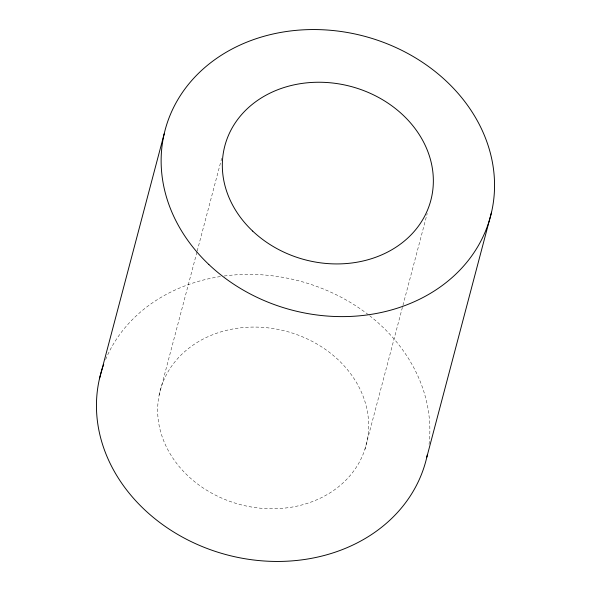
<?xml version="1.0" encoding="UTF-8"?>
<svg xmlns="http://www.w3.org/2000/svg" width="591" height="591" viewBox="0 0 591 591"><rect width="100%" height="100%" fill="white"/><g stroke="black" fill="none" stroke-linecap="round" stroke-linejoin="round"><path stroke-width="0.44" stroke-dasharray="2.96 2.22" d="M159.119 395.172L196.995 251.832M197.187 251.064L221.691 158.351M364.876 449.441A106.535 89.647 14.8 0 0 236.577 328.367A106.535 89.647 14.8 0 0 188.019 475.94A106.535 89.647 14.8 0 0 364.876 449.441L402.744 306.101M402.944 305.333L427.212 213.514M105.634 359.527A168.324 141.641 14.8 0 1 220.716 276.499M224.181 276.004A168.324 141.641 14.8 0 1 368.983 315.188M369.671 315.727A168.324 141.641 14.8 0 1 428.963 444.979"/><path stroke-width="0.89" d="M99.48 378.742L164.165 133.906M426.835 457.094L491.52 212.258M427.396 454.516A168.324 141.641 14.8 0 1 226.456 554.72A168.324 141.641 14.8 0 1 102.553 367.757M102.834 366.922A168.324 141.641 14.8 0 1 103.713 364.44M208.822 264.473A168.324 141.641 14.8 0 0 488.447 223.243A168.324 141.641 14.8 0 0 286.266 31.537A168.324 141.641 14.8 0 0 208.822 264.473M252.704 231.111A106.535 89.647 14.8 0 0 429.561 204.612A106.535 89.647 14.8 0 0 301.262 83.538A106.535 89.647 14.8 0 0 252.704 231.111"/></g></svg>
